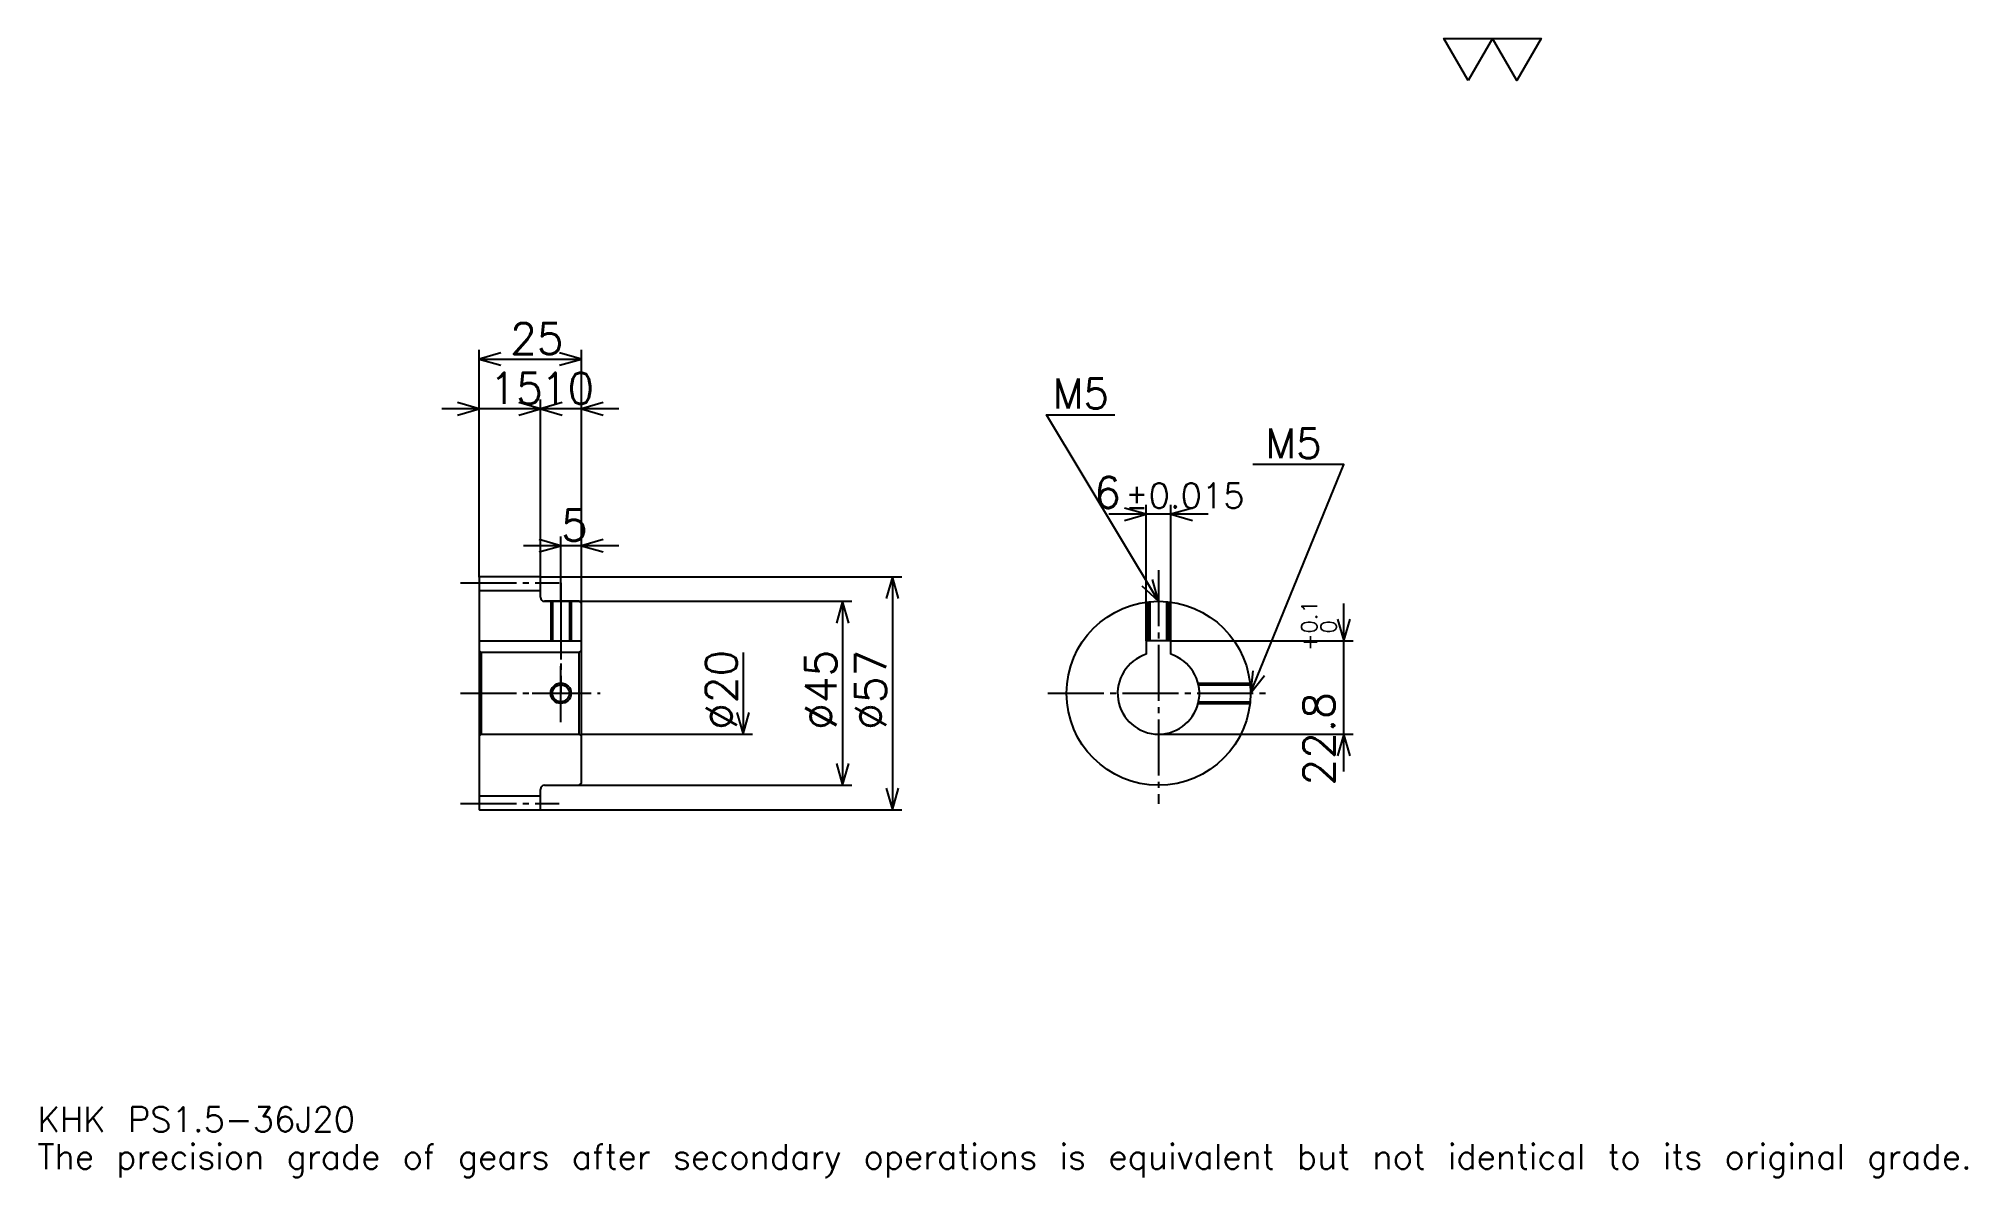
# Model space of a CAD drawing. Extents: x 15 to 487, y 6 to 284.
import ezdxf

# ---------------------------------------------------------------- set-up
doc = ezdxf.new("R2010")
doc.units = 0
doc.linetypes.add('DASHDOT', pattern=[18.260869, 13.695652, -1.521739, 1.521739, -1.521739])
doc.layers.get('0').update_dxf_attribs({"linetype": 'CONTINUOUS'})
doc.layers.add('DASHDOT', color=6, linetype='DASHDOT')
doc.styles.add('KANJI', font='TXT', dxfattribs={"bigfont": 'BIGFONT'})

msp = doc.modelspace()

# ---------------------------------------------------------------- linework, layer by layer
at = {"color": 5}
for p, q in [((123.260864, 152.521744), (123.260864, 208.065216)), ((148.260864, 152.521744), (148.260864, 208.065216)), ((123.260864, 205.782608), (148.260864, 205.782608)), ((147.391296, 193.608704), (114.130432, 193.608704)), ((157.391296, 193.608704), (129.130432, 193.608704)), ((138.260864, 152.521744), (138.260864, 195.891312)), ((286.456512, 136.821747), (286.456512, 170.108704)), ((292.456512, 136.821747), (292.456512, 170.108704)), ((301.586945, 167.826096), (277.32608, 167.826096)), ((143.260864, 152.521744), (143.260864, 162.413055)), ((157.391296, 160.130432), (134.130432, 160.130432)), ((123.260864, 152.421738), (123.260864, 152.521744)), ((138.160858, 152.521744), (148.260864, 152.521744)), ((138.260864, 152.421738), (138.260864, 152.521744)), ((143.260864, 146.521744), (143.260864, 152.521744)), ((143.260864, 146.521744), (143.260864, 152.521744)), ((148.260864, 152.521744), (226.630432, 152.521744)), ((148.260864, 146.021744), (148.260864, 152.521744)), ((224.347824, 152.521744), (224.347824, 95.521744)), ((139.260864, 146.521744), (148.260864, 146.521744)), ((148.260864, 146.521744), (214.456512, 146.521744)), ((212.173904, 146.521744), (212.173904, 101.521744)), ((334.782593, 104.891312), (334.782593, 145.952179)), ((187.82608, 134.021744), (187.82608, 114.021744)), ((292.456512, 136.821747), (337.065186, 136.821747)), ((148.260864, 114.021744), (190.108688, 114.021744)), ((289.456512, 114.021744), (337.065186, 114.021744)), ((139.260864, 101.521744), (148.260864, 101.521744)), ((148.260864, 101.521744), (214.456512, 101.521744)), ((138.160858, 95.521744), (148.260864, 95.521744)), ((148.260864, 95.521744), (226.630432, 95.521744))]:
    msp.add_line(p, q, dxfattribs=at)
at = {"color": 4}
for p, q in [((123.260864, 149.146744), (138.260864, 149.146744)), ((123.260864, 136.821747), (148.260864, 136.821747)), ((123.760864, 134.021744), (123.760864, 114.021744)), ((147.760864, 134.021744), (148.260864, 134.521744)), ((147.760864, 114.021744), (148.260864, 113.521744)), ((123.260864, 98.896744), (138.260864, 98.896744))]:
    msp.add_line(p, q, dxfattribs=at)
at = {"color": 7}
msp.add_lwpolyline([(365.217377, 273.913055), (359.282593, 284.200012), (383.021729, 284.200012), (377.086945, 273.913055), (371.152161, 284.200012), (365.217377, 273.913055)], dxfattribs=at)
at = {"color": 5}
for points in [[(128.586945, 207.304352), (123.260864, 205.782608), (128.586945, 204.260864)], [(142.934784, 204.260864), (148.260864, 205.782608), (142.934784, 207.304352)], [(117.934776, 192.086975), (123.260864, 193.608704), (117.934776, 195.130432)], [(132.934784, 192.086975), (138.260864, 193.608704), (132.934784, 195.130432)], [(143.586945, 195.130432), (138.260864, 193.608704), (143.586945, 192.086975)], [(153.586945, 195.130432), (148.260864, 193.608704), (153.586945, 192.086975)], [(289.456512, 146.521744), (262.065216, 192.17392), (278.804321, 192.17392)], [(311.956512, 124.021744), (334.782593, 180), (312.565247, 180)], [(281.130432, 166.304352), (286.456512, 167.826096), (281.130432, 169.347839)], [(297.782593, 169.347839), (292.456512, 167.826096), (297.782593, 166.304352)], [(137.934784, 158.608704), (143.260864, 160.130432), (137.934784, 161.652176)], [(153.586945, 161.652176), (148.260864, 160.130432), (153.586945, 158.608704)], [(225.869568, 147.195648), (224.347824, 152.521744), (222.82608, 147.195648)], [(285.411377, 150.305893), (289.456512, 146.521744), (288.021149, 151.87175)], [(213.695648, 141.195648), (212.173904, 146.521744), (210.652161, 141.195648)], [(333.260864, 142.147827), (334.782593, 136.821747), (336.304321, 142.147827)], [(312.558472, 129.528152), (311.956512, 124.021744), (315.376648, 128.378983)], [(186.304337, 119.347832), (187.82608, 114.021744), (189.347809, 119.347832)], [(336.304321, 108.695656), (334.782593, 114.021744), (333.260864, 108.695656)], [(210.652161, 106.847832), (212.173904, 101.521744), (213.695648, 106.847832)], [(222.82608, 100.847832), (224.347824, 95.521744), (225.869568, 100.847832)]]:
    msp.add_lwpolyline(points, dxfattribs=at)
at = {"color": 4}
for points in [[(138.260864, 147.521744), (138.260864, 152.421738), (138.160858, 152.521744), (123.360863, 152.521744), (123.260864, 152.421738), (123.260864, 113.521744)], [(139.260864, 101.521744), (147.760864, 101.521744), (148.260864, 102.021744), (148.260864, 146.021744), (147.760864, 146.521744), (139.260864, 146.521744)], [(140.760864, 146.521744), (140.760864, 136.821747)], [(141.195862, 146.521744), (141.195862, 136.821747)], [(145.325867, 146.521744), (145.325867, 136.821747)], [(145.760864, 146.521744), (145.760864, 136.821747)], [(286.956512, 136.821747), (286.956512, 146.382416)], [(287.39151, 136.821747), (287.39151, 146.426788)], [(291.521515, 136.821747), (291.521515, 146.426788)], [(291.956512, 136.821747), (291.956512, 146.382416)], [(123.260864, 113.521744), (123.760864, 114.021744), (147.760864, 114.021744), (147.760864, 134.021744), (123.760864, 134.021744), (123.260864, 134.521744)], [(292.456512, 133.561142), (292.456512, 136.821747), (286.456512, 136.821747), (286.456512, 133.561142)], [(299.138977, 126.521744), (311.8172, 126.521744)], [(299.240967, 126.086746), (311.861572, 126.086746)], [(299.138977, 121.521744), (311.8172, 121.521744)], [(299.240967, 121.956741), (311.861572, 121.956741)], [(123.260864, 113.521744), (123.260864, 95.621742), (123.360863, 95.521744), (138.160858, 95.521744), (138.260864, 95.621742), (138.260864, 100.521744)]]:
    msp.add_lwpolyline(points, dxfattribs=at)
for centre, radius in [((289.456512, 124.021744), 22.5), ((143.260864, 124.021744), 2.065)]:
    msp.add_circle(centre, radius, dxfattribs=at)
at = {"color": 7}
msp.add_circle((143.260864, 124.021744), 2.5, dxfattribs=at)
at = {"color": 4}
for centre, radius, start, end in [((139.260864, 147.521744), 1, 180, 270), ((289.456512, 124.021744), 10, 107.45760275, 72.54239725), ((139.260864, 100.521744), 1, 90, 180)]:
    msp.add_arc(centre, radius, start, end, dxfattribs=at)
at = {"layer": 'DASHDOT', "color": 7}
for p, q in [((118.695648, 151.021744), (142.82608, 151.021744)), ((289.456512, 154.130432), (289.456512, 96.956528)), ((143.260864, 146.521744), (143.260864, 124.021744)), ((118.695648, 124.021744), (152.82608, 124.021744)), ((262.391296, 124.021744), (316.521729, 124.021744)), ((118.695648, 97.021744), (142.82608, 97.021744))]:
    msp.add_line(p, q, dxfattribs=at)
for points in [[(143.260864, 151.08696), (143.260864, 132.256531)], [(143.260864, 116.956528), (143.260864, 131.08696)], [(136.195648, 124.021744), (150.32608, 124.021744)]]:
    msp.add_lwpolyline(points, dxfattribs=at)

# ---------------------------------------------------------------- texts
at = {"color": 7, "style": 'KANJI'}
for s, height, p in [('25', 7.608696, (130.815216, 207)), ('15', 7.608696, (125.815208, 194.826096)), ('10', 7.608696, (138.315216, 194.826096)), ('M5', 7.304348, (263.586945, 193.695648)), ('M5', 7.304348, (315.608704, 181.521744)), ('6', 7.608696, (273.750671, 169.347839)), ('%%p0.015', 6.086957, (281.282349, 169.347839)), ('5', 7.608696, (143.28804, 161.347839)), ('KHK PS1.5-36J20', 6.086957, (15.217391, 16.73913)), ('The precision grade of gears after secondary operations is equivalent but not identical to its original grade.', 6.086957, (15.217391, 7.608696))]:
    msp.add_text(s, height=height, dxfattribs=at).set_placement(p)
for s, height, p in [('0.1', 3.804348, (328.239136, 138.640945)), ('+', 3.804348, (328.239136, 134.380066)), ('0', 3.804348, (332.956512, 138.640945)), ('%%c20', 7.608696, (186.304337, 115.081528)), ('%%c45', 7.608696, (210.652161, 115.081528)), ('%%c57', 7.608696, (222.82608, 115.081528)), ('22.8', 7.608696, (332.5, 101.446625))]:
    msp.add_text(s, height=height, rotation=90, dxfattribs=at).set_placement(p)

doc.saveas('drawing.dxf')
